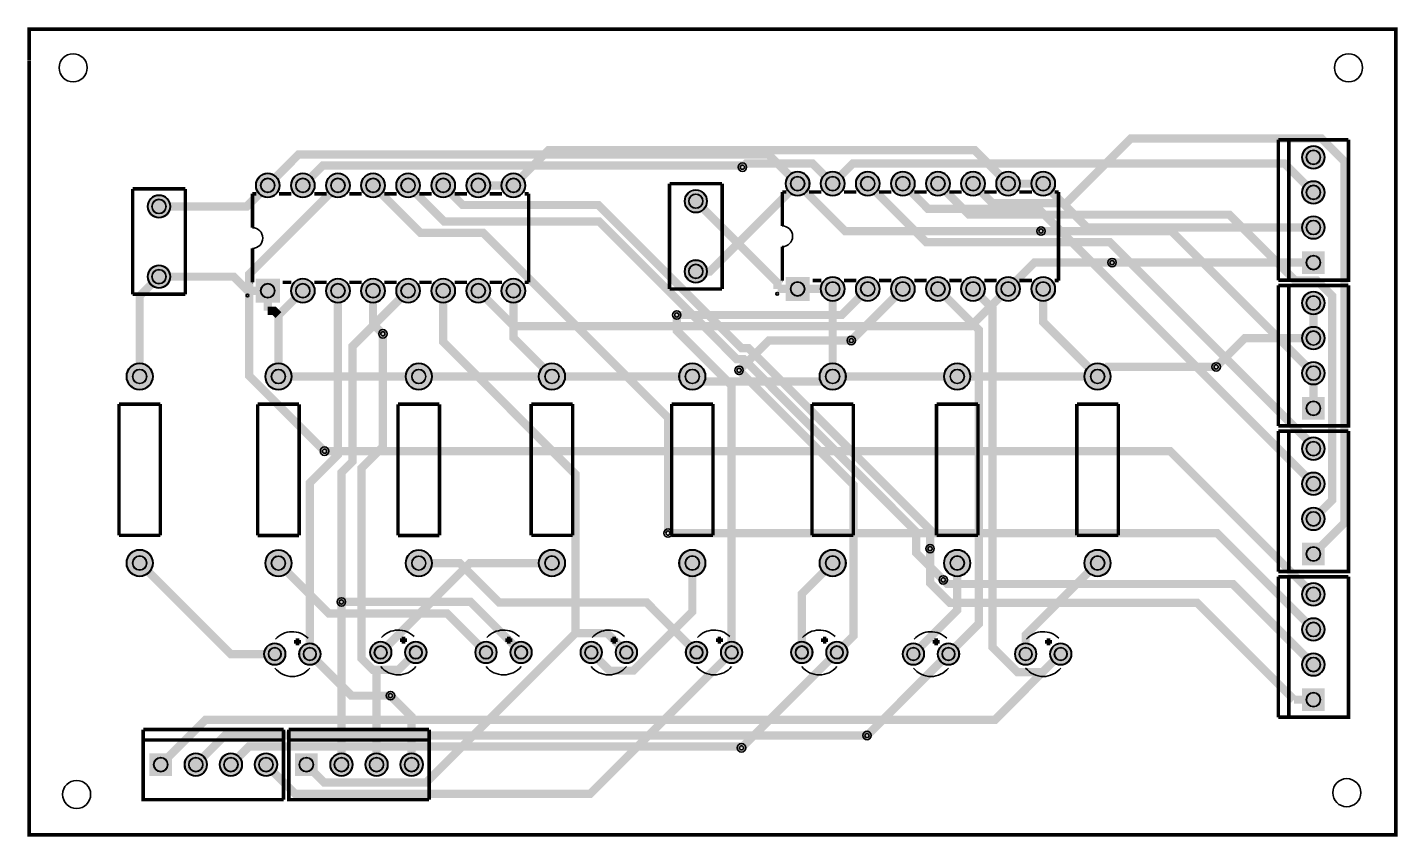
# Model space of a CAD drawing. Header units: millimetres. Extents: x 2.2 to 101.3, y 2 to 60.6.
import ezdxf

# ---------------------------------------------------------------- set-up
doc = ezdxf.new("R2010")
doc.units = ezdxf.units.MM
for name, color, linetype, true_color in [('BoardOutLine', 7, 'Continuous', 0xff00ff), ('BottomLayer', 7, 'Continuous', 0x0000ff), ('BottomSolderMaskLayer', 7, 'Continuous', 0xaa00ff), ('Hole', 7, 'Continuous', 0x222222), ('Multi-Layer', 7, 'Continuous', 0xc0c0c0), ('TopLayer', 7, 'Continuous', 0xff0000), ('TopSilkLayer', 7, 'Continuous', 0xffcc00), ('TopSolderMaskLayer', 7, 'Continuous', 0x800080)]:
    doc.layers.add(name, color=color, linetype=linetype, true_color=true_color)

msp = doc.modelspace()

# ---------------------------------------------------------------- hatches: boundary and pattern name
at = {"layer": 'BottomSolderMaskLayer'}
for points in [[(94.425, 51.181, 1), (96.075, 51.181, 1)], [(18.683, 49.148, 1), (20.433, 49.148, 1)], [(21.223, 49.148, 1), (22.973, 49.148, 1)], [(23.763, 49.148, 1), (25.513, 49.148, 1)], [(26.303, 49.148, 1), (28.053, 49.148, 1)], [(28.843, 49.148, 1), (30.593, 49.148, 1)], [(31.383, 49.148, 1), (33.133, 49.148, 1)], [(33.923, 49.148, 1), (35.673, 49.148, 1)], [(36.463, 49.148, 1), (38.213, 49.148, 1)], [(57.037, 49.275, 1), (58.787, 49.275, 1)], [(59.577, 49.275, 1), (61.327, 49.275, 1)], [(62.117, 49.275, 1), (63.867, 49.275, 1)], [(64.657, 49.275, 1), (66.407, 49.275, 1)], [(67.197, 49.275, 1), (68.947, 49.275, 1)], [(69.737, 49.275, 1), (71.487, 49.275, 1)], [(72.277, 49.275, 1), (74.027, 49.275, 1)], [(74.817, 49.275, 1), (76.567, 49.275, 1)], [(49.721, 48.006, 1), (51.371, 48.006, 1)], [(94.425, 48.641, 1), (96.075, 48.641, 1)], [(10.859, 47.625, 1), (12.509, 47.625, 1)], [(94.425, 46.101, 1), (96.075, 46.101, 1)], [(49.721, 42.926, 1), (51.371, 42.926, 1)], [(94.425, 42.736), (94.425, 44.386), (96.075, 44.386), (96.075, 42.736)], [(10.859, 42.545, 1), (12.509, 42.545, 1)], [(18.683, 40.653), (18.683, 42.404), (20.433, 42.404), (20.433, 40.653)], [(21.223, 41.528, 1), (22.973, 41.528, 1)], [(23.763, 41.528, 1), (25.513, 41.528, 1)], [(26.303, 41.528, 1), (28.053, 41.528, 1)], [(28.843, 41.528, 1), (30.593, 41.528, 1)], [(31.383, 41.528, 1), (33.133, 41.528, 1)], [(33.923, 41.528, 1), (35.673, 41.528, 1)], [(36.463, 41.528, 1), (38.213, 41.528, 1)], [(57.037, 40.78), (57.037, 42.531), (58.787, 42.531), (58.787, 40.78)], [(59.577, 41.655, 1), (61.327, 41.655, 1)], [(62.117, 41.655, 1), (63.867, 41.655, 1)], [(64.657, 41.655, 1), (66.407, 41.655, 1)], [(67.197, 41.655, 1), (68.947, 41.655, 1)], [(69.737, 41.655, 1), (71.487, 41.655, 1)], [(72.277, 41.655, 1), (74.027, 41.655, 1)], [(74.817, 41.655, 1), (76.567, 41.655, 1)], [(94.425, 40.64, 1), (96.075, 40.64, 1)], [(94.425, 38.1, 1), (96.075, 38.1, 1)], [(9.322, 35.325, 1), (11.252, 35.325, 1)], [(19.365, 35.319, 1), (21.295, 35.319, 1)], [(29.525, 35.319, 1), (31.455, 35.319, 1)], [(39.167, 35.325, 1), (41.097, 35.325, 1)], [(49.327, 35.325, 1), (51.257, 35.325, 1)], [(59.487, 35.325, 1), (61.417, 35.325, 1)], [(68.504, 35.325, 1), (70.434, 35.325, 1)], [(78.664, 35.325, 1), (80.594, 35.325, 1)], [(94.425, 35.56, 1), (96.075, 35.56, 1)], [(94.425, 32.195), (94.425, 33.845), (96.075, 33.845), (96.075, 32.195)], [(94.425, 30.099, 1), (96.075, 30.099, 1)], [(94.425, 27.559, 1), (96.075, 27.559, 1)], [(94.425, 25.019, 1), (96.075, 25.019, 1)], [(94.425, 21.654), (94.425, 23.304), (96.075, 23.304), (96.075, 21.654)], [(9.322, 21.825, 1), (11.252, 21.825, 1)], [(19.365, 21.819, 1), (21.295, 21.819, 1)], [(29.525, 21.819, 1), (31.455, 21.819, 1)], [(39.167, 21.825, 1), (41.097, 21.825, 1)], [(49.327, 21.825, 1), (51.257, 21.825, 1)], [(59.487, 21.825, 1), (61.417, 21.825, 1)], [(68.504, 21.825, 1), (70.434, 21.825, 1)], [(78.664, 21.825, 1), (80.594, 21.825, 1)], [(94.425, 19.558, 1), (96.075, 19.558, 1)], [(94.425, 17.018, 1), (96.075, 17.018, 1)], [(19.279, 15.24, 1), (20.853, 15.24, 1)], [(21.819, 15.24, 1), (23.393, 15.24, 1)], [(26.949, 15.357, 1), (28.524, 15.357, 1)], [(29.489, 15.357, 1), (31.064, 15.357, 1)], [(34.569, 15.357, 1), (36.144, 15.357, 1)], [(37.109, 15.357, 1), (38.684, 15.357, 1)], [(42.189, 15.357, 1), (43.764, 15.357, 1)], [(44.729, 15.357, 1), (46.304, 15.357, 1)], [(49.809, 15.357, 1), (51.384, 15.357, 1)], [(52.349, 15.357, 1), (53.924, 15.357, 1)], [(57.429, 15.357, 1), (59.004, 15.357, 1)], [(59.969, 15.357, 1), (61.544, 15.357, 1)], [(65.507, 15.24, 1), (67.081, 15.24, 1)], [(68.047, 15.24, 1), (69.621, 15.24, 1)], [(73.635, 15.24, 1), (75.209, 15.24, 1)], [(76.175, 15.24, 1), (77.749, 15.24, 1)], [(94.425, 14.478, 1), (96.075, 14.478, 1)], [(94.425, 11.113), (94.425, 12.763), (96.075, 12.763), (96.075, 11.113)], [(10.986, 8.064), (12.636, 8.064), (12.636, 6.414), (10.986, 6.414)], [(13.526, 7.239, 1), (15.176, 7.239, 1)], [(16.066, 7.239, 1), (17.716, 7.239, 1)], [(18.606, 7.239, 1), (20.256, 7.239, 1)], [(21.527, 8.064), (23.177, 8.064), (23.177, 6.414), (21.527, 6.414)], [(24.067, 7.239, 1), (25.717, 7.239, 1)], [(26.607, 7.239, 1), (28.257, 7.239, 1)], [(29.147, 7.239, 1), (30.797, 7.239, 1)]]:
    msp.add_hatch(color=256, dxfattribs=at).paths.add_polyline_path(points)
at = {"layer": 'Multi-Layer'}
for points in [[(94.45, 51.181, 1), (96.05, 51.181, 1)], [(18.708, 49.148, 1), (20.408, 49.148, 1)], [(21.248, 49.148, 1), (22.948, 49.148, 1)], [(23.788, 49.148, 1), (25.488, 49.148, 1)], [(26.328, 49.148, 1), (28.028, 49.148, 1)], [(28.868, 49.148, 1), (30.568, 49.148, 1)], [(31.408, 49.148, 1), (33.108, 49.148, 1)], [(33.948, 49.148, 1), (35.648, 49.148, 1)], [(36.488, 49.148, 1), (38.188, 49.148, 1)], [(57.062, 49.275, 1), (58.762, 49.275, 1)], [(59.602, 49.275, 1), (61.302, 49.275, 1)], [(62.142, 49.275, 1), (63.842, 49.275, 1)], [(64.682, 49.275, 1), (66.382, 49.275, 1)], [(67.222, 49.275, 1), (68.922, 49.275, 1)], [(69.762, 49.275, 1), (71.462, 49.275, 1)], [(72.302, 49.275, 1), (74.002, 49.275, 1)], [(74.842, 49.275, 1), (76.542, 49.275, 1)], [(49.746, 48.006, 1), (51.346, 48.006, 1)], [(94.45, 48.641, 1), (96.05, 48.641, 1)], [(10.884, 47.625, 1), (12.484, 47.625, 1)], [(94.45, 46.101, 1), (96.05, 46.101, 1)], [(49.746, 42.926, 1), (51.346, 42.926, 1)], [(94.45, 42.761), (94.45, 44.361), (96.05, 44.361), (96.05, 42.761)], [(10.884, 42.545, 1), (12.484, 42.545, 1)], [(18.708, 40.678), (18.708, 42.378), (20.408, 42.378), (20.408, 40.678)], [(21.248, 41.528, 1), (22.948, 41.528, 1)], [(23.788, 41.528, 1), (25.488, 41.528, 1)], [(26.328, 41.528, 1), (28.028, 41.528, 1)], [(28.868, 41.528, 1), (30.568, 41.528, 1)], [(31.408, 41.528, 1), (33.108, 41.528, 1)], [(33.948, 41.528, 1), (35.648, 41.528, 1)], [(36.488, 41.528, 1), (38.188, 41.528, 1)], [(57.062, 40.805), (57.062, 42.505), (58.762, 42.505), (58.762, 40.805)], [(59.602, 41.655, 1), (61.302, 41.655, 1)], [(62.142, 41.655, 1), (63.842, 41.655, 1)], [(64.682, 41.655, 1), (66.382, 41.655, 1)], [(67.222, 41.655, 1), (68.922, 41.655, 1)], [(69.762, 41.655, 1), (71.462, 41.655, 1)], [(72.302, 41.655, 1), (74.002, 41.655, 1)], [(74.842, 41.655, 1), (76.542, 41.655, 1)], [(94.45, 40.64, 1), (96.05, 40.64, 1)], [(94.45, 38.1, 1), (96.05, 38.1, 1)], [(9.347, 35.325, 1), (11.227, 35.325, 1)], [(19.39, 35.319, 1), (21.27, 35.319, 1)], [(29.55, 35.319, 1), (31.43, 35.319, 1)], [(39.192, 35.325, 1), (41.072, 35.325, 1)], [(49.352, 35.325, 1), (51.232, 35.325, 1)], [(59.512, 35.325, 1), (61.392, 35.325, 1)], [(68.529, 35.325, 1), (70.409, 35.325, 1)], [(78.689, 35.325, 1), (80.569, 35.325, 1)], [(94.45, 35.56, 1), (96.05, 35.56, 1)], [(94.45, 32.22), (94.45, 33.82), (96.05, 33.82), (96.05, 32.22)], [(94.45, 30.099, 1), (96.05, 30.099, 1)], [(94.45, 27.559, 1), (96.05, 27.559, 1)], [(94.45, 25.019, 1), (96.05, 25.019, 1)], [(94.45, 21.679), (94.45, 23.279), (96.05, 23.279), (96.05, 21.679)], [(9.347, 21.825, 1), (11.227, 21.825, 1)], [(19.39, 21.819, 1), (21.27, 21.819, 1)], [(29.55, 21.819, 1), (31.43, 21.819, 1)], [(39.192, 21.825, 1), (41.072, 21.825, 1)], [(49.352, 21.825, 1), (51.232, 21.825, 1)], [(59.512, 21.825, 1), (61.392, 21.825, 1)], [(68.529, 21.825, 1), (70.409, 21.825, 1)], [(78.689, 21.825, 1), (80.569, 21.825, 1)], [(94.45, 19.558, 1), (96.05, 19.558, 1)], [(94.45, 17.018, 1), (96.05, 17.018, 1)], [(19.304, 15.24, 1), (20.828, 15.24, 1)], [(21.844, 15.24, 1), (23.368, 15.24, 1)], [(26.975, 15.357, 1), (28.499, 15.357, 1)], [(29.515, 15.357, 1), (31.039, 15.357, 1)], [(34.595, 15.357, 1), (36.119, 15.357, 1)], [(37.135, 15.357, 1), (38.659, 15.357, 1)], [(42.215, 15.357, 1), (43.739, 15.357, 1)], [(44.755, 15.357, 1), (46.279, 15.357, 1)], [(49.835, 15.357, 1), (51.359, 15.357, 1)], [(52.375, 15.357, 1), (53.899, 15.357, 1)], [(57.455, 15.357, 1), (58.979, 15.357, 1)], [(59.995, 15.357, 1), (61.519, 15.357, 1)], [(65.532, 15.24, 1), (67.056, 15.24, 1)], [(68.072, 15.24, 1), (69.596, 15.24, 1)], [(73.66, 15.24, 1), (75.184, 15.24, 1)], [(76.2, 15.24, 1), (77.724, 15.24, 1)], [(94.45, 14.478, 1), (96.05, 14.478, 1)], [(94.45, 11.138), (94.45, 12.738), (96.05, 12.738), (96.05, 11.138)], [(11.011, 8.039), (12.611, 8.039), (12.611, 6.439), (11.011, 6.439)], [(13.551, 7.239, 1), (15.151, 7.239, 1)], [(16.091, 7.239, 1), (17.691, 7.239, 1)], [(18.631, 7.239, 1), (20.231, 7.239, 1)], [(21.552, 8.039), (23.152, 8.039), (23.152, 6.439), (21.552, 6.439)], [(24.092, 7.239, 1), (25.692, 7.239, 1)], [(26.632, 7.239, 1), (28.232, 7.239, 1)], [(29.172, 7.239, 1), (30.772, 7.239, 1)]]:
    msp.add_hatch(color=256, dxfattribs=at).paths.add_polyline_path(points)
at = {"layer": 'TopSolderMaskLayer'}
for points in [[(94.425, 51.181, 1), (96.075, 51.181, 1)], [(18.683, 49.148, 1), (20.433, 49.148, 1)], [(21.223, 49.148, 1), (22.973, 49.148, 1)], [(23.763, 49.148, 1), (25.513, 49.148, 1)], [(26.303, 49.148, 1), (28.053, 49.148, 1)], [(28.843, 49.148, 1), (30.593, 49.148, 1)], [(31.383, 49.148, 1), (33.133, 49.148, 1)], [(33.923, 49.148, 1), (35.673, 49.148, 1)], [(36.463, 49.148, 1), (38.213, 49.148, 1)], [(57.037, 49.275, 1), (58.787, 49.275, 1)], [(59.577, 49.275, 1), (61.327, 49.275, 1)], [(62.117, 49.275, 1), (63.867, 49.275, 1)], [(64.657, 49.275, 1), (66.407, 49.275, 1)], [(67.197, 49.275, 1), (68.947, 49.275, 1)], [(69.737, 49.275, 1), (71.487, 49.275, 1)], [(72.277, 49.275, 1), (74.027, 49.275, 1)], [(74.817, 49.275, 1), (76.567, 49.275, 1)], [(49.721, 48.006, 1), (51.371, 48.006, 1)], [(94.425, 48.641, 1), (96.075, 48.641, 1)], [(10.859, 47.625, 1), (12.509, 47.625, 1)], [(94.425, 46.101, 1), (96.075, 46.101, 1)], [(49.721, 42.926, 1), (51.371, 42.926, 1)], [(94.425, 42.736), (94.425, 44.386), (96.075, 44.386), (96.075, 42.736)], [(10.859, 42.545, 1), (12.509, 42.545, 1)], [(18.683, 40.653), (18.683, 42.404), (20.433, 42.404), (20.433, 40.653)], [(21.223, 41.528, 1), (22.973, 41.528, 1)], [(23.763, 41.528, 1), (25.513, 41.528, 1)], [(26.303, 41.528, 1), (28.053, 41.528, 1)], [(28.843, 41.528, 1), (30.593, 41.528, 1)], [(31.383, 41.528, 1), (33.133, 41.528, 1)], [(33.923, 41.528, 1), (35.673, 41.528, 1)], [(36.463, 41.528, 1), (38.213, 41.528, 1)], [(57.037, 40.78), (57.037, 42.531), (58.787, 42.531), (58.787, 40.78)], [(59.577, 41.655, 1), (61.327, 41.655, 1)], [(62.117, 41.655, 1), (63.867, 41.655, 1)], [(64.657, 41.655, 1), (66.407, 41.655, 1)], [(67.197, 41.655, 1), (68.947, 41.655, 1)], [(69.737, 41.655, 1), (71.487, 41.655, 1)], [(72.277, 41.655, 1), (74.027, 41.655, 1)], [(74.817, 41.655, 1), (76.567, 41.655, 1)], [(94.425, 40.64, 1), (96.075, 40.64, 1)], [(94.425, 38.1, 1), (96.075, 38.1, 1)], [(9.322, 35.325, 1), (11.252, 35.325, 1)], [(19.365, 35.319, 1), (21.295, 35.319, 1)], [(29.525, 35.319, 1), (31.455, 35.319, 1)], [(39.167, 35.325, 1), (41.097, 35.325, 1)], [(49.327, 35.325, 1), (51.257, 35.325, 1)], [(59.487, 35.325, 1), (61.417, 35.325, 1)], [(68.504, 35.325, 1), (70.434, 35.325, 1)], [(78.664, 35.325, 1), (80.594, 35.325, 1)], [(94.425, 35.56, 1), (96.075, 35.56, 1)], [(94.425, 32.195), (94.425, 33.845), (96.075, 33.845), (96.075, 32.195)], [(94.425, 30.099, 1), (96.075, 30.099, 1)], [(94.425, 27.559, 1), (96.075, 27.559, 1)], [(94.425, 25.019, 1), (96.075, 25.019, 1)], [(94.425, 21.654), (94.425, 23.304), (96.075, 23.304), (96.075, 21.654)], [(9.322, 21.825, 1), (11.252, 21.825, 1)], [(19.365, 21.819, 1), (21.295, 21.819, 1)], [(29.525, 21.819, 1), (31.455, 21.819, 1)], [(39.167, 21.825, 1), (41.097, 21.825, 1)], [(49.327, 21.825, 1), (51.257, 21.825, 1)], [(59.487, 21.825, 1), (61.417, 21.825, 1)], [(68.504, 21.825, 1), (70.434, 21.825, 1)], [(78.664, 21.825, 1), (80.594, 21.825, 1)], [(94.425, 19.558, 1), (96.075, 19.558, 1)], [(94.425, 17.018, 1), (96.075, 17.018, 1)], [(19.279, 15.24, 1), (20.853, 15.24, 1)], [(21.819, 15.24, 1), (23.393, 15.24, 1)], [(26.949, 15.357, 1), (28.524, 15.357, 1)], [(29.489, 15.357, 1), (31.064, 15.357, 1)], [(34.569, 15.357, 1), (36.144, 15.357, 1)], [(37.109, 15.357, 1), (38.684, 15.357, 1)], [(42.189, 15.357, 1), (43.764, 15.357, 1)], [(44.729, 15.357, 1), (46.304, 15.357, 1)], [(49.809, 15.357, 1), (51.384, 15.357, 1)], [(52.349, 15.357, 1), (53.924, 15.357, 1)], [(57.429, 15.357, 1), (59.004, 15.357, 1)], [(59.969, 15.357, 1), (61.544, 15.357, 1)], [(65.507, 15.24, 1), (67.081, 15.24, 1)], [(68.047, 15.24, 1), (69.621, 15.24, 1)], [(73.635, 15.24, 1), (75.209, 15.24, 1)], [(76.175, 15.24, 1), (77.749, 15.24, 1)], [(94.425, 14.478, 1), (96.075, 14.478, 1)], [(94.425, 11.113), (94.425, 12.763), (96.075, 12.763), (96.075, 11.113)], [(10.986, 8.064), (12.636, 8.064), (12.636, 6.414), (10.986, 6.414)], [(13.526, 7.239, 1), (15.176, 7.239, 1)], [(16.066, 7.239, 1), (17.716, 7.239, 1)], [(18.606, 7.239, 1), (20.256, 7.239, 1)], [(21.527, 8.064), (23.177, 8.064), (23.177, 6.414), (21.527, 6.414)], [(24.067, 7.239, 1), (25.717, 7.239, 1)], [(26.607, 7.239, 1), (28.257, 7.239, 1)], [(29.147, 7.239, 1), (30.797, 7.239, 1)]]:
    msp.add_hatch(color=256, dxfattribs=at).paths.add_polyline_path(points)

# ---------------------------------------------------------------- linework, layer by layer
at = {"layer": 'BoardOutLine', "const_width": 0.254}
msp.add_lwpolyline([(2.286, 58.166), (2.286, 60.452), (101.219, 60.452), (101.219, 2.159), (2.286, 2.159), (2.286, 58.143)], dxfattribs=at)
at = {"layer": 'BottomLayer', "const_width": 0.6}
for points in [[(95.25, 22.479), (97.49, 24.719), (97.49, 50.895), (95.843, 52.542), (82.034, 52.542), (77.35, 47.858), (72.03, 47.858), (70.612, 49.275)], [(73.152, 49.275), (70.737, 51.69), (39.88, 51.69), (37.338, 49.148)], [(60.452, 49.275), (58.986, 50.741), (54.195, 50.741), (53.918, 50.464)], [(24.638, 49.148), (18.206, 42.716), (18.206, 35.38), (23.669, 29.917)], [(27.178, 49.148), (30.603, 45.723), (35.141, 45.723), (48.533, 32.331), (48.533, 23.99)], [(68.458, 20.603), (66.488, 22.573), (66.488, 24.099), (54.011, 36.576), (53.503, 36.576), (43.552, 46.526), (32.34, 46.526), (29.718, 49.148)], [(67.502, 22.865), (67.502, 24.22), (54.343, 37.379), (53.835, 37.379), (43.483, 47.731), (33.676, 47.731), (32.258, 49.148)], [(62.992, 49.275), (67.229, 45.039), (80.511, 45.039), (95.25, 30.3), (95.25, 30.099)], [(68.072, 49.275), (70.317, 47.031), (89.175, 47.031), (93.947, 42.258), (95.504, 42.258), (96.605, 41.157), (96.605, 26.374), (95.25, 25.019)], [(50.546, 48.006), (56.461, 42.091), (56.461, 41.655)], [(75.534, 45.846), (84.964, 45.846), (95.25, 35.56)], [(73.152, 41.655), (75.058, 43.561), (80.677, 43.561)], [(10.287, 35.325), (10.287, 41.148), (11.684, 42.545)], [(19.558, 41.528), (19.558, 40.077)], [(20.33, 39.76), (22.098, 41.528)], [(24.638, 41.528), (24.638, 29.658), (22.606, 27.626), (22.606, 15.24)], [(24.892, 19.008), (24.892, 28.375), (25.695, 29.178), (25.695, 37.505), (29.718, 41.528)], [(32.258, 41.528), (32.258, 37.82), (41.83, 28.247), (41.83, 16.751)], [(40.132, 35.325), (37.338, 38.119), (37.338, 41.528)], [(57.912, 41.655), (56.461, 41.655)], [(60.452, 35.325), (60.452, 41.655)], [(65.532, 41.655), (61.8, 37.924)], [(68.834, 15.24), (71.04, 17.446), (71.04, 38.688), (68.072, 41.655)], [(76.962, 15.24), (75.654, 13.932), (73.827, 13.932), (72.012, 15.748), (72.012, 40.256), (70.612, 41.655)], [(79.629, 35.325), (75.692, 39.262), (75.692, 41.655)], [(95.25, 40.64), (95.25, 38.1)], [(20.33, 39.76), (20.013, 40.077), (19.558, 40.077)], [(20.33, 35.319), (20.33, 39.76)], [(49.167, 39.77), (49.167, 38.641), (53.137, 34.671), (53.137, 15.357)], [(27.432, 14.092), (27.161, 14.092), (26.349, 14.904), (26.349, 28.697), (27.892, 30.24), (27.892, 38.409)], [(53.677, 35.769), (61.958, 27.487), (61.958, 16.559), (60.757, 15.357)], [(79.629, 35.325), (80.317, 36.013), (88.212, 36.013)], [(95.25, 35.56), (95.25, 33.02)], [(10.287, 21.825), (16.872, 15.24), (20.066, 15.24)], [(40.132, 21.825), (34.205, 21.825), (27.737, 15.357)], [(50.292, 21.825), (50.292, 18.31), (46.018, 14.036), (44.298, 14.036), (42.977, 15.357)], [(60.452, 21.825), (58.217, 19.59), (58.217, 15.357)], [(69.469, 21.825), (69.469, 18.415), (66.294, 15.24)], [(79.629, 21.825), (74.422, 16.618), (74.422, 15.24)], [(24.892, 7.239), (24.892, 19.008)], [(41.83, 16.751), (31.016, 5.936), (23.655, 5.936), (22.352, 7.239)], [(45.517, 15.357), (44.123, 16.751), (41.83, 16.751)], [(19.431, 7.239), (21.536, 5.134), (42.914, 5.134), (53.137, 15.357)], [(30.277, 15.357), (29.012, 14.092), (27.432, 14.092)], [(53.852, 8.452), (60.757, 15.357)], [(62.938, 9.344), (68.834, 15.24)], [(27.432, 7.239), (27.432, 14.092)], [(28.442, 12.228), (29.972, 10.698), (29.972, 7.239)]]:
    msp.add_lwpolyline(points, dxfattribs=at)
at = {"layer": 'BottomSolderMaskLayer'}
for centre, radius in [((95.25, 51.181), 0.825), ((95.25, 51.181), 0.516), ((19.558, 49.148), 0.875), ((19.558, 49.149), 0.515), ((22.098, 49.148), 0.875), ((22.098, 49.149), 0.515), ((24.638, 49.148), 0.875), ((24.638, 49.149), 0.515), ((27.178, 49.148), 0.875), ((27.178, 49.149), 0.515), ((29.718, 49.148), 0.875), ((29.718, 49.149), 0.515), ((32.258, 49.148), 0.875), ((32.258, 49.149), 0.515), ((34.798, 49.148), 0.875), ((34.798, 49.149), 0.515), ((37.338, 49.148), 0.875), ((37.338, 49.149), 0.515), ((57.912, 49.275), 0.875), ((57.912, 49.276), 0.515), ((60.452, 49.275), 0.875), ((60.452, 49.276), 0.515), ((62.992, 49.275), 0.875), ((62.992, 49.276), 0.515), ((65.532, 49.275), 0.875), ((65.532, 49.276), 0.515), ((68.072, 49.275), 0.875), ((68.072, 49.276), 0.515), ((70.612, 49.275), 0.875), ((70.612, 49.276), 0.515), ((73.152, 49.275), 0.875), ((73.152, 49.276), 0.515), ((75.692, 49.275), 0.875), ((75.692, 49.276), 0.515), ((50.546, 48.006), 0.825), ((95.25, 48.641), 0.825), ((95.25, 48.641), 0.516), ((11.684, 47.625), 0.825), ((11.684, 47.625), 0.516), ((50.546, 48.006), 0.516), ((95.25, 46.101), 0.825), ((95.25, 46.101), 0.516), ((50.546, 42.926), 0.825), ((95.25, 43.561), 0.516), ((11.684, 42.545), 0.825), ((11.684, 42.545), 0.516), ((50.546, 42.926), 0.516), ((19.558, 41.528), 0.515), ((22.098, 41.528), 0.875), ((22.098, 41.528), 0.515), ((24.638, 41.528), 0.875), ((24.638, 41.528), 0.515), ((27.178, 41.528), 0.875), ((27.178, 41.528), 0.515), ((29.718, 41.528), 0.875), ((29.718, 41.528), 0.515), ((32.258, 41.528), 0.875), ((32.258, 41.528), 0.515), ((34.798, 41.528), 0.875), ((34.798, 41.528), 0.515), ((37.338, 41.528), 0.875), ((37.338, 41.528), 0.515), ((57.912, 41.655), 0.515), ((60.452, 41.655), 0.875), ((60.452, 41.655), 0.515), ((62.992, 41.655), 0.875), ((62.992, 41.655), 0.515), ((65.532, 41.655), 0.875), ((65.532, 41.655), 0.515), ((68.072, 41.655), 0.875), ((68.072, 41.655), 0.515), ((70.612, 41.655), 0.875), ((70.612, 41.655), 0.515), ((73.152, 41.655), 0.875), ((73.152, 41.655), 0.515), ((75.692, 41.655), 0.875), ((75.692, 41.655), 0.515), ((95.25, 40.64), 0.825), ((95.25, 40.64), 0.516), ((95.25, 38.1), 0.825), ((95.25, 38.1), 0.516), ((10.287, 35.325), 0.965), ((10.287, 35.325), 0.514), ((20.33, 35.319), 0.965), ((20.33, 35.319), 0.514), ((30.49, 35.319), 0.965), ((30.49, 35.319), 0.514), ((40.132, 35.325), 0.965), ((40.132, 35.325), 0.514), ((50.292, 35.325), 0.965), ((50.292, 35.325), 0.514), ((60.452, 35.325), 0.965), ((60.452, 35.325), 0.514), ((69.469, 35.325), 0.965), ((69.469, 35.325), 0.514), ((79.629, 35.325), 0.965), ((79.629, 35.325), 0.514), ((95.25, 35.56), 0.825), ((95.25, 35.56), 0.516), ((95.25, 33.02), 0.516), ((95.25, 30.099), 0.825), ((95.25, 30.099), 0.516), ((95.25, 27.559), 0.825), ((95.25, 27.559), 0.516), ((95.25, 25.019), 0.825), ((95.25, 25.019), 0.516), ((95.25, 22.479), 0.516), ((10.287, 21.825), 0.965), ((10.287, 21.825), 0.514), ((20.33, 21.819), 0.965), ((20.33, 21.819), 0.514), ((30.49, 21.819), 0.965), ((30.49, 21.819), 0.514), ((40.132, 21.825), 0.965), ((40.132, 21.825), 0.514), ((50.292, 21.825), 0.965), ((50.292, 21.825), 0.514), ((60.452, 21.825), 0.965), ((60.452, 21.825), 0.514), ((69.469, 21.825), 0.965), ((69.469, 21.825), 0.514), ((79.629, 21.825), 0.965), ((79.629, 21.825), 0.514), ((95.25, 19.558), 0.825), ((95.25, 19.558), 0.516), ((95.25, 17.018), 0.825), ((95.25, 17.018), 0.516), ((20.066, 15.24), 0.787), ((22.606, 15.24), 0.787), ((27.737, 15.357), 0.787), ((30.277, 15.357), 0.787), ((35.357, 15.357), 0.787), ((37.897, 15.357), 0.787), ((42.977, 15.357), 0.787), ((45.517, 15.357), 0.787), ((50.597, 15.357), 0.787), ((53.137, 15.357), 0.787), ((58.217, 15.357), 0.787), ((60.757, 15.357), 0.787), ((66.294, 15.24), 0.787), ((68.834, 15.24), 0.787), ((74.422, 15.24), 0.787), ((76.962, 15.24), 0.787), ((20.066, 15.24), 0.465), ((22.606, 15.24), 0.465), ((27.737, 15.357), 0.465), ((30.277, 15.357), 0.465), ((35.357, 15.357), 0.465), ((37.897, 15.357), 0.465), ((42.977, 15.357), 0.465), ((45.517, 15.357), 0.465), ((50.597, 15.357), 0.465), ((53.137, 15.357), 0.465), ((58.217, 15.357), 0.465), ((60.757, 15.357), 0.465), ((66.294, 15.24), 0.465), ((68.834, 15.24), 0.465), ((74.422, 15.24), 0.465), ((76.962, 15.24), 0.465), ((95.25, 14.478), 0.825), ((95.25, 14.478), 0.516), ((95.25, 11.938), 0.516), ((14.351, 7.239), 0.825), ((16.891, 7.239), 0.825), ((19.431, 7.239), 0.825), ((24.892, 7.239), 0.825), ((27.432, 7.239), 0.825), ((29.972, 7.239), 0.825), ((11.811, 7.239), 0.516), ((14.351, 7.239), 0.516), ((16.891, 7.239), 0.516), ((19.431, 7.239), 0.516), ((22.352, 7.239), 0.516), ((24.892, 7.239), 0.516), ((27.432, 7.239), 0.516), ((29.972, 7.239), 0.516)]:
    msp.add_circle(centre, radius, dxfattribs=at)
at = {"layer": 'Hole'}
for centre in [(53.918, 50.464), (75.534, 45.846), (80.677, 43.561), (49.167, 39.77), (27.892, 38.409), (61.8, 37.924), (53.677, 35.769), (88.212, 36.013), (23.669, 29.917), (48.533, 23.99), (67.502, 22.865), (68.458, 20.603), (24.892, 19.008), (28.442, 12.228), (62.938, 9.344), (53.852, 8.452)]:
    msp.add_circle(centre, 0.153, dxfattribs=at)
at = {"layer": 'Multi-Layer'}
for centre, radius in [((5.467, 57.658), 1.016), ((97.796, 57.658), 1.016), ((95.25, 51.181), 0.8), ((95.25, 51.181), 0.5), ((53.918, 50.464), 0.305), ((19.558, 49.148), 0.85), ((19.558, 49.149), 0.5), ((22.098, 49.148), 0.85), ((22.098, 49.149), 0.5), ((24.638, 49.148), 0.85), ((24.638, 49.149), 0.5), ((27.178, 49.148), 0.85), ((27.178, 49.149), 0.5), ((29.718, 49.148), 0.85), ((29.718, 49.149), 0.5), ((32.258, 49.148), 0.85), ((32.258, 49.149), 0.5), ((34.798, 49.148), 0.85), ((34.798, 49.149), 0.5), ((37.338, 49.148), 0.85), ((37.338, 49.149), 0.5), ((57.912, 49.275), 0.85), ((57.912, 49.276), 0.5), ((60.452, 49.275), 0.85), ((60.452, 49.276), 0.5), ((62.992, 49.275), 0.85), ((62.992, 49.276), 0.5), ((65.532, 49.275), 0.85), ((65.532, 49.276), 0.5), ((68.072, 49.275), 0.85), ((68.072, 49.276), 0.5), ((70.612, 49.275), 0.85), ((70.612, 49.276), 0.5), ((73.152, 49.275), 0.85), ((73.152, 49.276), 0.5), ((75.692, 49.275), 0.85), ((75.692, 49.276), 0.5), ((50.546, 48.006), 0.8), ((95.25, 48.641), 0.8), ((95.25, 48.641), 0.5), ((11.684, 47.625), 0.8), ((11.684, 47.625), 0.5), ((50.546, 48.006), 0.5), ((95.25, 46.101), 0.8), ((75.534, 45.846), 0.305), ((95.25, 46.101), 0.5), ((50.546, 42.926), 0.8), ((80.677, 43.561), 0.305), ((95.25, 43.561), 0.5), ((11.684, 42.545), 0.8), ((11.684, 42.545), 0.5), ((50.546, 42.926), 0.5), ((19.558, 41.528), 0.5), ((22.098, 41.528), 0.85), ((22.098, 41.528), 0.5), ((24.638, 41.528), 0.85), ((24.638, 41.528), 0.5), ((27.178, 41.528), 0.85), ((27.178, 41.528), 0.5), ((29.718, 41.528), 0.85), ((29.718, 41.528), 0.5), ((32.258, 41.528), 0.85), ((32.258, 41.528), 0.5), ((34.798, 41.528), 0.85), ((34.798, 41.528), 0.5), ((37.338, 41.528), 0.85), ((37.338, 41.528), 0.5), ((57.912, 41.655), 0.5), ((60.452, 41.655), 0.85), ((60.452, 41.655), 0.5), ((62.992, 41.655), 0.85), ((62.992, 41.655), 0.5), ((65.532, 41.655), 0.85), ((65.532, 41.655), 0.5), ((68.072, 41.655), 0.85), ((68.072, 41.655), 0.5), ((70.612, 41.655), 0.85), ((70.612, 41.655), 0.5), ((73.152, 41.655), 0.85), ((73.152, 41.655), 0.5), ((75.692, 41.655), 0.85), ((75.692, 41.655), 0.5), ((95.25, 40.64), 0.8), ((95.25, 40.64), 0.5), ((49.167, 39.77), 0.305), ((27.892, 38.409), 0.305), ((95.25, 38.1), 0.8), ((61.8, 37.924), 0.305), ((95.25, 38.1), 0.5), ((10.287, 35.325), 0.94), ((10.287, 35.325), 0.5), ((20.33, 35.319), 0.94), ((20.33, 35.319), 0.5), ((30.49, 35.319), 0.94), ((30.49, 35.319), 0.5), ((40.132, 35.325), 0.94), ((40.132, 35.325), 0.5), ((50.292, 35.325), 0.94), ((50.292, 35.325), 0.5), ((53.677, 35.769), 0.305), ((60.452, 35.325), 0.94), ((60.452, 35.325), 0.5), ((69.469, 35.325), 0.94), ((69.469, 35.325), 0.5), ((79.629, 35.325), 0.94), ((79.629, 35.325), 0.5), ((88.212, 36.013), 0.305), ((95.25, 35.56), 0.8), ((95.25, 35.56), 0.5), ((95.25, 33.02), 0.5), ((95.25, 30.099), 0.8), ((23.669, 29.917), 0.305), ((95.25, 30.099), 0.5), ((95.25, 27.559), 0.8), ((95.25, 27.559), 0.5), ((95.25, 25.019), 0.8), ((95.25, 25.019), 0.5), ((48.533, 23.99), 0.305), ((67.502, 22.865), 0.305), ((95.25, 22.479), 0.5), ((10.287, 21.825), 0.94), ((10.287, 21.825), 0.5), ((20.33, 21.819), 0.94), ((20.33, 21.819), 0.5), ((30.49, 21.819), 0.94), ((30.49, 21.819), 0.5), ((40.132, 21.825), 0.94), ((40.132, 21.825), 0.5), ((50.292, 21.825), 0.94), ((50.292, 21.825), 0.5), ((60.452, 21.825), 0.94), ((60.452, 21.825), 0.5), ((69.469, 21.825), 0.94), ((69.469, 21.825), 0.5), ((79.629, 21.825), 0.94), ((79.629, 21.825), 0.5), ((68.458, 20.603), 0.305), ((95.25, 19.558), 0.8), ((95.25, 19.558), 0.5), ((24.892, 19.008), 0.305), ((95.25, 17.018), 0.8), ((95.25, 17.018), 0.5), ((20.066, 15.24), 0.762), ((22.606, 15.24), 0.762), ((27.737, 15.357), 0.762), ((30.277, 15.357), 0.762), ((35.357, 15.357), 0.762), ((37.897, 15.357), 0.762), ((42.977, 15.357), 0.762), ((45.517, 15.357), 0.762), ((50.597, 15.357), 0.762), ((53.137, 15.357), 0.762), ((58.217, 15.357), 0.762), ((60.757, 15.357), 0.762), ((66.294, 15.24), 0.762), ((68.834, 15.24), 0.762), ((74.422, 15.24), 0.762), ((76.962, 15.24), 0.762), ((20.066, 15.24), 0.45), ((22.606, 15.24), 0.45), ((27.737, 15.357), 0.45), ((30.277, 15.357), 0.45), ((35.357, 15.357), 0.45), ((37.897, 15.357), 0.45), ((42.977, 15.357), 0.45), ((45.517, 15.357), 0.45), ((50.597, 15.357), 0.45), ((53.137, 15.357), 0.45), ((58.217, 15.357), 0.45), ((60.757, 15.357), 0.45), ((66.294, 15.24), 0.45), ((68.834, 15.24), 0.45), ((74.422, 15.24), 0.45), ((76.962, 15.24), 0.45), ((95.25, 14.478), 0.8), ((95.25, 14.478), 0.5), ((28.442, 12.228), 0.305), ((95.25, 11.938), 0.5), ((62.938, 9.344), 0.305), ((14.351, 7.239), 0.8), ((16.891, 7.239), 0.8), ((19.431, 7.239), 0.8), ((24.892, 7.239), 0.8), ((27.432, 7.239), 0.8), ((29.972, 7.239), 0.8), ((53.852, 8.452), 0.305), ((11.811, 7.239), 0.5), ((14.351, 7.239), 0.5), ((16.891, 7.239), 0.5), ((19.431, 7.239), 0.5), ((22.352, 7.239), 0.5), ((24.892, 7.239), 0.5), ((27.432, 7.239), 0.5), ((29.972, 7.239), 0.5), ((5.721, 5.08), 1.016), ((97.669, 5.207), 1.016)]:
    msp.add_circle(centre, radius, dxfattribs=at)
at = {"layer": 'TopLayer', "const_width": 0.6}
for points in [[(57.912, 49.275), (55.8, 51.388), (21.797, 51.388), (19.558, 49.148)], [(53.918, 50.464), (53.797, 50.585), (23.534, 50.585), (22.098, 49.148)], [(95.25, 48.641), (93.15, 50.741), (61.918, 50.741), (60.452, 49.275)], [(11.684, 47.625), (18.035, 47.625), (19.558, 49.148)], [(34.798, 49.148), (37.338, 49.148)], [(50.546, 42.926), (51.563, 42.926), (57.912, 49.275)], [(57.912, 49.275), (61.342, 45.846), (75.534, 45.846)], [(95.25, 27.559), (75.353, 47.456), (67.351, 47.456), (65.532, 49.275)], [(73.152, 49.275), (75.692, 49.275)], [(95.25, 46.101), (78.866, 46.101), (75.692, 49.275)], [(95.25, 43.561), (80.677, 43.561)], [(11.684, 42.545), (17.09, 42.545), (18.107, 41.528)], [(19.558, 41.528), (18.107, 41.528)], [(27.178, 41.528), (27.178, 39.123), (27.892, 38.409)], [(73.152, 41.655), (70.459, 38.962), (37.364, 38.962), (34.798, 41.528)], [(62.992, 41.655), (61.106, 39.77), (49.167, 39.77)], [(60.452, 41.655), (57.912, 41.655)], [(53.677, 35.769), (55.832, 37.924), (61.8, 37.924)], [(95.25, 38.1), (90.299, 38.1), (88.212, 36.013)], [(20.33, 35.319), (30.49, 35.319)], [(30.49, 35.319), (40.126, 35.319), (40.132, 35.325)], [(40.132, 35.325), (50.292, 35.325)], [(50.292, 35.325), (50.655, 34.962), (60.089, 34.962), (60.452, 35.325)], [(69.469, 35.325), (60.452, 35.325)], [(79.629, 35.325), (69.469, 35.325)], [(95.25, 19.558), (84.891, 29.917), (23.669, 29.917)], [(95.25, 17.018), (88.278, 23.99), (48.533, 23.99)], [(93.848, 11.938), (86.839, 18.948), (68.942, 18.948), (67.502, 20.388), (67.502, 22.865)], [(20.33, 21.819), (23.979, 18.17), (32.544, 18.17), (35.357, 15.357)], [(50.597, 15.357), (46.981, 18.973), (36.311, 18.973), (33.466, 21.819), (30.49, 21.819)], [(95.25, 14.478), (89.421, 20.307), (68.754, 20.307), (68.458, 20.603)], [(37.897, 15.357), (34.246, 19.008), (24.892, 19.008)], [(76.962, 15.24), (72.211, 10.489), (15.061, 10.489), (11.811, 7.239)], [(22.606, 15.24), (25.618, 12.228), (28.442, 12.228)], [(95.25, 11.938), (93.848, 11.938)], [(14.351, 7.239), (16.456, 9.344), (62.938, 9.344)], [(16.891, 7.239), (18.193, 8.541), (53.762, 8.541), (53.852, 8.452)]]:
    msp.add_lwpolyline(points, dxfattribs=at)
at = {"layer": 'TopSilkLayer', "const_width": 0.254}
for points in [[(92.71, 42.291), (92.71, 52.451)], [(92.71, 52.451), (97.79, 52.451)], [(92.71, 42.291), (97.79, 42.291), (97.79, 52.451)], [(93.472, 42.291), (93.472, 52.451)], [(9.779, 41.275), (9.779, 48.895)], [(9.779, 48.895), (13.589, 48.895)], [(13.589, 48.895), (13.589, 41.275)], [(18.448, 48.538), (18.735, 48.538)], [(18.448, 48.538), (18.448, 46.089)], [(20.381, 48.538), (21.275, 48.538)], [(22.921, 48.538), (23.815, 48.538)], [(25.461, 48.538), (26.355, 48.538)], [(28.001, 48.538), (28.895, 48.538)], [(30.541, 48.538), (31.435, 48.538)], [(33.081, 48.538), (33.975, 48.538)], [(35.621, 48.538), (36.515, 48.538)], [(38.161, 48.538), (38.448, 48.538)], [(38.448, 48.538), (38.448, 42.138)], [(48.641, 41.656), (48.641, 49.276)], [(48.641, 49.276), (52.451, 49.276)], [(52.451, 49.276), (52.451, 41.656)], [(56.802, 48.665), (57.089, 48.665)], [(56.802, 48.665), (56.802, 46.216)], [(58.735, 48.665), (59.629, 48.665)], [(61.275, 48.665), (62.169, 48.665)], [(63.815, 48.665), (64.709, 48.665)], [(66.355, 48.665), (67.249, 48.665)], [(68.895, 48.665), (69.789, 48.665)], [(71.435, 48.665), (72.329, 48.665)], [(73.975, 48.665), (74.869, 48.665)], [(76.515, 48.665), (76.802, 48.665)], [(76.802, 48.665), (76.802, 42.265)], [(18.448, 42.139), (18.448, 44.588)], [(56.802, 42.266), (56.802, 44.715)], [(18.448, 42.139), (18.477, 42.139)], [(20.639, 42.139), (21.275, 42.139)], [(22.921, 42.139), (23.815, 42.139)], [(25.461, 42.139), (26.355, 42.139)], [(28.001, 42.139), (28.895, 42.139)], [(30.541, 42.139), (31.435, 42.139)], [(33.081, 42.139), (33.975, 42.139)], [(35.621, 42.139), (36.515, 42.139)], [(38.161, 42.139), (38.448, 42.139)], [(52.451, 41.656), (48.641, 41.656)], [(56.802, 42.266), (56.831, 42.266)], [(58.993, 42.266), (59.629, 42.266)], [(61.275, 42.266), (62.169, 42.266)], [(63.815, 42.266), (64.709, 42.266)], [(66.355, 42.266), (67.249, 42.266)], [(68.895, 42.266), (69.789, 42.266)], [(71.435, 42.266), (72.329, 42.266)], [(73.975, 42.266), (74.869, 42.266)], [(76.515, 42.266), (76.802, 42.266)], [(92.71, 31.75), (92.71, 41.91)], [(92.71, 41.91), (97.79, 41.91)], [(92.71, 31.75), (97.79, 31.75), (97.79, 41.91)], [(93.472, 31.75), (93.472, 41.91)], [(13.589, 41.275), (9.779, 41.275)], [(8.787, 23.825), (8.787, 33.325)], [(8.787, 33.325), (11.787, 33.325)], [(11.787, 33.325), (11.787, 23.825)], [(18.83, 23.819), (18.83, 33.319)], [(18.83, 33.319), (21.83, 33.319)], [(21.83, 33.319), (21.83, 23.819)], [(28.99, 23.819), (28.99, 33.319)], [(28.99, 33.319), (31.99, 33.319)], [(31.99, 33.319), (31.99, 23.819)], [(38.632, 23.825), (38.632, 33.325)], [(38.632, 33.325), (41.632, 33.325)], [(41.632, 33.325), (41.632, 23.825)], [(48.792, 23.825), (48.792, 33.325)], [(48.792, 33.325), (51.792, 33.325)], [(51.792, 33.325), (51.792, 23.825)], [(58.952, 23.825), (58.952, 33.325)], [(58.952, 33.325), (61.952, 33.325)], [(61.952, 33.325), (61.952, 23.825)], [(67.969, 23.825), (67.969, 33.325)], [(67.969, 33.325), (70.969, 33.325)], [(70.969, 33.325), (70.969, 23.825)], [(78.129, 23.825), (78.129, 33.325)], [(78.129, 33.325), (81.129, 33.325)], [(81.129, 33.325), (81.129, 23.825)], [(92.71, 21.209), (92.71, 31.369)], [(92.71, 31.369), (97.79, 31.369)], [(92.71, 21.209), (97.79, 21.209), (97.79, 31.369)], [(93.472, 21.209), (93.472, 31.369)], [(11.787, 23.825), (8.787, 23.825)], [(21.83, 23.819), (18.83, 23.819)], [(31.99, 23.819), (28.99, 23.819)], [(41.632, 23.825), (38.632, 23.825)], [(51.792, 23.825), (48.792, 23.825)], [(61.952, 23.825), (58.952, 23.825)], [(70.969, 23.825), (67.969, 23.825)], [(81.129, 23.825), (78.129, 23.825)], [(92.71, 10.668), (92.71, 20.828)], [(92.71, 20.828), (97.79, 20.828)], [(92.71, 10.668), (97.79, 10.668), (97.79, 20.828)], [(93.472, 10.668), (93.472, 20.828)], [(21.463, 16.129), (21.971, 16.129)], [(21.717, 16.383), (21.717, 15.875)], [(29.134, 16.246), (29.642, 16.246)], [(29.388, 16.5), (29.388, 15.992)], [(36.754, 16.246), (37.262, 16.246)], [(37.008, 16.5), (37.008, 15.992)], [(44.374, 16.246), (44.882, 16.246)], [(44.628, 16.5), (44.628, 15.992)], [(51.994, 16.246), (52.502, 16.246)], [(52.248, 16.5), (52.248, 15.992)], [(59.614, 16.246), (60.122, 16.246)], [(59.868, 16.5), (59.868, 15.992)], [(67.691, 16.129), (68.199, 16.129)], [(67.945, 16.383), (67.945, 15.875)], [(75.819, 16.129), (76.327, 16.129)], [(76.073, 16.383), (76.073, 15.875)], [(10.541, 9.779), (20.701, 9.779)], [(10.541, 9.779), (10.541, 4.699), (20.701, 4.699)], [(10.541, 9.017), (20.701, 9.017)], [(20.701, 9.779), (20.701, 4.699)], [(21.082, 9.779), (31.242, 9.779)], [(21.082, 9.779), (21.082, 4.699), (31.242, 4.699)], [(21.082, 9.017), (31.242, 9.017)], [(31.242, 9.779), (31.242, 4.699)]]:
    msp.add_lwpolyline(points, dxfattribs=at)
at = {"layer": 'TopSilkLayer'}
for centre in [(18.088, 41.178), (56.442, 41.305)]:
    msp.add_circle(centre, 0.1, dxfattribs=at)
for centre, radius, start, end in [((18.448, 45.339), 0.749, 270, 90), ((56.802, 45.466), 0.749, 270, 90), ((29.007, 15.357), 1.616, 45.00018, 138.3661), ((36.627, 15.357), 1.616, 45.00018, 138.3661), ((44.247, 15.357), 1.616, 45.00018, 138.3661), ((51.867, 15.357), 1.616, 45.00018, 138.3661), ((59.487, 15.357), 1.616, 45.00018, 138.3661), ((21.336, 15.24), 1.616, 45.00018, 138.3661), ((67.564, 15.24), 1.616, 45.00018, 138.3661), ((75.692, 15.24), 1.616, 45.00018, 138.3661), ((21.336, 15.24), 1.626, 218.65954, 321.34046), ((29.007, 15.357), 1.626, 218.65954, 321.34046), ((36.627, 15.357), 1.626, 218.65954, 321.34046), ((44.247, 15.357), 1.626, 218.65954, 321.34046), ((51.867, 15.357), 1.626, 218.65954, 321.34046), ((59.487, 15.357), 1.626, 218.65954, 321.34046), ((67.564, 15.24), 1.626, 218.65954, 321.34046), ((75.692, 15.24), 1.626, 218.65954, 321.34046)]:
    msp.add_arc(centre, radius, start, end, dxfattribs=at)
at = {"layer": 'TopSolderMaskLayer'}
for centre, radius in [((95.25, 51.181), 0.825), ((95.25, 51.181), 0.516), ((19.558, 49.148), 0.875), ((19.558, 49.149), 0.515), ((22.098, 49.148), 0.875), ((22.098, 49.149), 0.515), ((24.638, 49.148), 0.875), ((24.638, 49.149), 0.515), ((27.178, 49.148), 0.875), ((27.178, 49.149), 0.515), ((29.718, 49.148), 0.875), ((29.718, 49.149), 0.515), ((32.258, 49.148), 0.875), ((32.258, 49.149), 0.515), ((34.798, 49.148), 0.875), ((34.798, 49.149), 0.515), ((37.338, 49.148), 0.875), ((37.338, 49.149), 0.515), ((57.912, 49.275), 0.875), ((57.912, 49.276), 0.515), ((60.452, 49.275), 0.875), ((60.452, 49.276), 0.515), ((62.992, 49.275), 0.875), ((62.992, 49.276), 0.515), ((65.532, 49.275), 0.875), ((65.532, 49.276), 0.515), ((68.072, 49.275), 0.875), ((68.072, 49.276), 0.515), ((70.612, 49.275), 0.875), ((70.612, 49.276), 0.515), ((73.152, 49.275), 0.875), ((73.152, 49.276), 0.515), ((75.692, 49.275), 0.875), ((75.692, 49.276), 0.515), ((50.546, 48.006), 0.825), ((95.25, 48.641), 0.825), ((95.25, 48.641), 0.516), ((11.684, 47.625), 0.825), ((11.684, 47.625), 0.516), ((50.546, 48.006), 0.516), ((95.25, 46.101), 0.825), ((95.25, 46.101), 0.516), ((50.546, 42.926), 0.825), ((95.25, 43.561), 0.516), ((11.684, 42.545), 0.825), ((11.684, 42.545), 0.516), ((50.546, 42.926), 0.516), ((19.558, 41.528), 0.515), ((22.098, 41.528), 0.875), ((22.098, 41.528), 0.515), ((24.638, 41.528), 0.875), ((24.638, 41.528), 0.515), ((27.178, 41.528), 0.875), ((27.178, 41.528), 0.515), ((29.718, 41.528), 0.875), ((29.718, 41.528), 0.515), ((32.258, 41.528), 0.875), ((32.258, 41.528), 0.515), ((34.798, 41.528), 0.875), ((34.798, 41.528), 0.515), ((37.338, 41.528), 0.875), ((37.338, 41.528), 0.515), ((57.912, 41.655), 0.515), ((60.452, 41.655), 0.875), ((60.452, 41.655), 0.515), ((62.992, 41.655), 0.875), ((62.992, 41.655), 0.515), ((65.532, 41.655), 0.875), ((65.532, 41.655), 0.515), ((68.072, 41.655), 0.875), ((68.072, 41.655), 0.515), ((70.612, 41.655), 0.875), ((70.612, 41.655), 0.515), ((73.152, 41.655), 0.875), ((73.152, 41.655), 0.515), ((75.692, 41.655), 0.875), ((75.692, 41.655), 0.515), ((95.25, 40.64), 0.825), ((95.25, 40.64), 0.516), ((95.25, 38.1), 0.825), ((95.25, 38.1), 0.516), ((10.287, 35.325), 0.965), ((10.287, 35.325), 0.514), ((20.33, 35.319), 0.965), ((20.33, 35.319), 0.514), ((30.49, 35.319), 0.965), ((30.49, 35.319), 0.514), ((40.132, 35.325), 0.965), ((40.132, 35.325), 0.514), ((50.292, 35.325), 0.965), ((50.292, 35.325), 0.514), ((60.452, 35.325), 0.965), ((60.452, 35.325), 0.514), ((69.469, 35.325), 0.965), ((69.469, 35.325), 0.514), ((79.629, 35.325), 0.965), ((79.629, 35.325), 0.514), ((95.25, 35.56), 0.825), ((95.25, 35.56), 0.516), ((95.25, 33.02), 0.516), ((95.25, 30.099), 0.825), ((95.25, 30.099), 0.516), ((95.25, 27.559), 0.825), ((95.25, 27.559), 0.516), ((95.25, 25.019), 0.825), ((95.25, 25.019), 0.516), ((95.25, 22.479), 0.516), ((10.287, 21.825), 0.965), ((10.287, 21.825), 0.514), ((20.33, 21.819), 0.965), ((20.33, 21.819), 0.514), ((30.49, 21.819), 0.965), ((30.49, 21.819), 0.514), ((40.132, 21.825), 0.965), ((40.132, 21.825), 0.514), ((50.292, 21.825), 0.965), ((50.292, 21.825), 0.514), ((60.452, 21.825), 0.965), ((60.452, 21.825), 0.514), ((69.469, 21.825), 0.965), ((69.469, 21.825), 0.514), ((79.629, 21.825), 0.965), ((79.629, 21.825), 0.514), ((95.25, 19.558), 0.825), ((95.25, 19.558), 0.516), ((95.25, 17.018), 0.825), ((95.25, 17.018), 0.516), ((20.066, 15.24), 0.787), ((22.606, 15.24), 0.787), ((27.737, 15.357), 0.787), ((30.277, 15.357), 0.787), ((35.357, 15.357), 0.787), ((37.897, 15.357), 0.787), ((42.977, 15.357), 0.787), ((45.517, 15.357), 0.787), ((50.597, 15.357), 0.787), ((53.137, 15.357), 0.787), ((58.217, 15.357), 0.787), ((60.757, 15.357), 0.787), ((66.294, 15.24), 0.787), ((68.834, 15.24), 0.787), ((74.422, 15.24), 0.787), ((76.962, 15.24), 0.787), ((20.066, 15.24), 0.465), ((22.606, 15.24), 0.465), ((27.737, 15.357), 0.465), ((30.277, 15.357), 0.465), ((35.357, 15.357), 0.465), ((37.897, 15.357), 0.465), ((42.977, 15.357), 0.465), ((45.517, 15.357), 0.465), ((50.597, 15.357), 0.465), ((53.137, 15.357), 0.465), ((58.217, 15.357), 0.465), ((60.757, 15.357), 0.465), ((66.294, 15.24), 0.465), ((68.834, 15.24), 0.465), ((74.422, 15.24), 0.465), ((76.962, 15.24), 0.465), ((95.25, 14.478), 0.825), ((95.25, 14.478), 0.516), ((95.25, 11.938), 0.516), ((14.351, 7.239), 0.825), ((16.891, 7.239), 0.825), ((19.431, 7.239), 0.825), ((24.892, 7.239), 0.825), ((27.432, 7.239), 0.825), ((29.972, 7.239), 0.825), ((11.811, 7.239), 0.516), ((14.351, 7.239), 0.516), ((16.891, 7.239), 0.516), ((19.431, 7.239), 0.516), ((22.352, 7.239), 0.516), ((24.892, 7.239), 0.516), ((27.432, 7.239), 0.516), ((29.972, 7.239), 0.516)]:
    msp.add_circle(centre, radius, dxfattribs=at)

doc.saveas('drawing.dxf')
